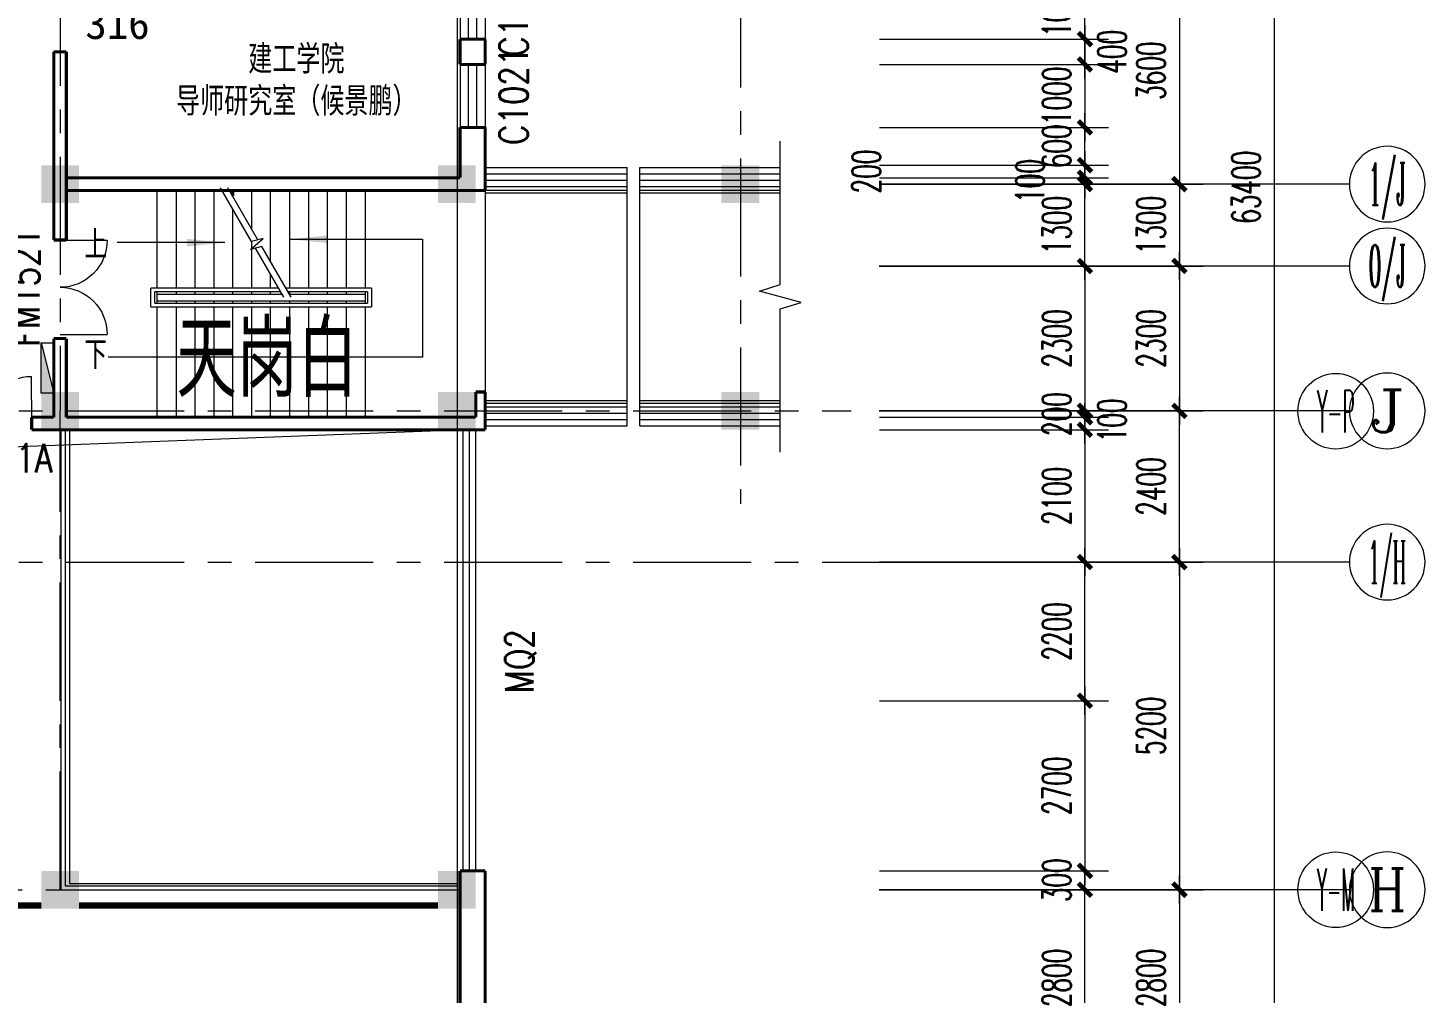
# Model space of a CAD drawing. Extents: x 2719331 to 3465925, y -270324 to -167476.
# Drawn here: x 3113428 to 3135609, y -224042 to -208723 of the extents above; entities that cross this region are included whole.
import ezdxf
from ezdxf.enums import TextEntityAlignment as Align

# ---------------------------------------------------------------- set-up
doc = ezdxf.new("R2010")
doc.units = 0
doc.header["$LTSCALE"] = 1500
doc.header["$MEASUREMENT"] = 0
doc.linetypes.add('CENTER', pattern=[2, 1.25, -0.25, 0.25, -0.25])
doc.linetypes.add('DASH', pattern=[0.35, 0.25, -0.1])
doc.layers.get('0').update_dxf_attribs({"linetype": 'CONTINUOUS', "lineweight": 0})
doc.layers.get('DEFPOINTS').update_dxf_attribs({"linetype": 'CONTINUOUS', "lineweight": 5})
for name, color, linetype, lineweight in [('AXIS_TEXT', 7, 'CONTINUOUS', 5), ('COLUMN', 7, 'CONTINUOUS', 5), ('DOTE', 7, 'CENTER', 5), ('LVTRY', 7, 'CONTINUOUS', 5), ('OTHER', 7, 'CONTINUOUS', 5), ('P-S-TEXT', 7, 'CONTINUOUS', 5), ('PUB_DIM', 250, 'CONTINUOUS', 5), ('STAIR', 7, 'CONTINUOUS', 5), ('WALL', 7, 'CONTINUOUS', 5), ('WINDOW', 7, 'CONTINUOUS', 5), ('WINDOW_TEXT', 7, 'CONTINUOUS', 5), ('我的', 7, 'CONTINUOUS', 5), ('消火栓', 7, 'CONTINUOUS', 5), ('看线', 7, 'CONTINUOUS', 5), ('防火卷帘', 7, 'CONTINUOUS', 5)]:
    doc.layers.add(name, color=color, linetype=linetype, lineweight=lineweight)
doc.layers.add('中文', color=4, linetype='CONTINUOUS')
doc.styles.add('_SIMPLEX', font='SIMPLEX.shx', dxfattribs={"width": 0.6})
doc.styles.add('COMPLEX', font='COMPLEX')
doc.styles.add('DIM_FONT', font='romans.shx', dxfattribs={"width": 0.6})
doc.styles.add('H1', font='romans.shx', dxfattribs={"width": 1.2, "bigfont": 'hztxt.shx'})
doc.styles.add('HZ4', font='SimSun.ttf', dxfattribs={"width": 0.7, "height": 700})
doc.styles.add('SIMPLEX', font='SIMPLEX.SHX', dxfattribs={"width": 0.6})
doc.styles.get("Standard").update_dxf_attribs({"font": 'SIMHEI.TTF', "height": 1.2})
doc.dimstyles.new('DIMN150', dxfattribs={"dimscale": 1.5, "dimtxt": 300, "dimasz": 1, "dimexe": 250, "dimexo": 300, "dimgap": 150, "dimtad": 1, "dimdec": 0, "dimdsep": 46, "dimtxsty": 'DIM_FONT', "dimblk": '_DIMX', "dimcen": 2.5, "dimdle": 0.3, "dimclrd": 7, "dimclre": 256, "dimclrt": 256, "dimadec": 0, "dimazin": 0, "dimtfac": 1, "dimtdec": 0, "dimtix": 1, "dimtmove": 2, "dimatfit": 3, "dimldrblk": '_DIMX', "dimfxl": 1, "dimtvp": 1, "dimtolj": 1, "dimtzin": 0, "dimlwd": -1, "dimlwe": -1, "dimarcsym": 0})

# ---------------------------------------------------------------- blocks, each defined once
blk = doc.blocks.new('_FZH')
blk.add_solid([(0.5, -0.5), (-0.5, -0.5), (0.5, 0.5), (-0.5, 0.5)])
blk = doc.blocks.new('_ARROW')
blk.add_solid([(0, 0), (-1, 0.1), (-1, -0.1)])
blk = doc.blocks.new('M_S0BKA')
blk.add_solid([(0.5, 0.5), (0.5, -0.5), (-0.5, 0.5), (-0.5, -0.5)])
blk = doc.blocks.new('_WBLK')
for p, q in [((-0.5, 0.5), (0.5, 0.5)), ((0.5, 0.167), (-0.5, 0.167)), ((0.5, -0.167), (-0.5, -0.167)), ((-0.5, -0.5), (0.5, -0.5))]:
    blk.add_line(p, q)
at = {"layer": 'WINDOW_TEXT', "style": 'SIMPLEX', "flags": 9}
blk.add_attdef('A', text='', height=1, dxfattribs=at).set_placement((0, 1.5), align=Align.MIDDLE)
blk = doc.blocks.new('M_A3PTU')
for p, q in [((-0.5, 0), (-0.499, -0.498)), ((0.5, 0), (0.499, -0.498))]:
    blk.add_line(p, q)
for centre, start, end in [((-0.498, -0.001), 269.885, 0.0763), ((0.498, -0.001), 179.9237, 270.115)]:
    blk.add_arc(centre, 0.498, start, end)
blk = doc.blocks.new('_AXISO')
blk.add_circle((0, 0), 0.5)
at = {"layer": 'AXIS_TEXT', "style": 'COMPLEX', "width": 1.041667}
blk.add_attdef('A', text='', height=0.56, dxfattribs=at).set_placement((-0.25, -0.28), (0.25, -0.28), align=Align.FIT)
blk = doc.blocks.new('_DIMX')
blk.add_line((-150, 0), (150, 0))
at = {"const_width": 50}
blk.add_lwpolyline([(-70, -70), (70, 70)], dxfattribs=at)
blk = doc.blocks.new('*D1311')
at = {"layer": 'DEFPOINTS', "color": 0, "lineweight": 25}
for p in [(3126498, -211202), (3126944, -212502), (3131709, -212502)]:
    blk.add_point(p, dxfattribs=at)
at = {"layer": '我的'}
for p, q in [((3126948, -211202), (3132084, -211202)), ((3127394, -212502), (3132084, -212502))]:
    blk.add_line(p, q, dxfattribs=at)
at = {"layer": '我的', "color": 7}
for p, q in [((3131709, -211201), (3131709, -211199)), ((3131709, -211202), (3131709, -212502)), ((3131709, -212504), (3131709, -212505))]:
    blk.add_line(p, q, dxfattribs=at)
at = {"layer": '我的', "color": 7, "xscale": 1.5, "yscale": 1.5, "zscale": 1.5}
for p, rotation in [((3131709, -211202), 270), ((3131709, -212502), 90)]:
    blk.add_blockref('_DIMX', p, dxfattribs=dict(at, rotation=rotation))
at = {"layer": '我的', "lineweight": 0, "insert": (3131259, -211852), "char_height": 450, "attachment_point": 5, "rotation": 90, "style": 'DIM_FONT'}
blk.add_mtext('\\A1;1300', dxfattribs=at)
blk = doc.blocks.new('*D1312')
at = {"layer": 'DEFPOINTS', "color": 0, "lineweight": 25}
for p in [(3126944, -217202), (3126944, -222402), (3131709, -222402)]:
    blk.add_point(p, dxfattribs=at)
at = {"layer": '我的'}
for p, q in [((3127394, -217202), (3132084, -217202)), ((3127394, -222402), (3132084, -222402))]:
    blk.add_line(p, q, dxfattribs=at)
at = {"layer": '我的', "color": 7}
blk.add_line((3131709, -217204), (3131709, -222401), dxfattribs=at)
at = {"layer": '我的', "color": 7, "xscale": 1.5, "yscale": 1.5, "zscale": 1.5}
for p, rotation in [((3131709, -217202), 90), ((3131709, -222402), 270)]:
    blk.add_blockref('_DIMX', p, dxfattribs=dict(at, rotation=rotation))
at = {"layer": '我的', "lineweight": 0, "insert": (3131259, -219802), "char_height": 450, "attachment_point": 5, "rotation": 90, "style": 'DIM_FONT'}
blk.add_mtext('\\A1;5200', dxfattribs=at)
blk = doc.blocks.new('*D1313')
at = {"layer": 'DEFPOINTS', "color": 0, "lineweight": 25}
for p in [(3126944, -222402), (3126944, -225202), (3131709, -225202)]:
    blk.add_point(p, dxfattribs=at)
at = {"layer": '我的'}
for p, q in [((3127394, -222402), (3132084, -222402)), ((3127394, -225202), (3132084, -225202))]:
    blk.add_line(p, q, dxfattribs=at)
at = {"layer": '我的', "color": 7}
blk.add_line((3131709, -222404), (3131709, -225201), dxfattribs=at)
at = {"layer": '我的', "color": 7, "xscale": 1.5, "yscale": 1.5, "zscale": 1.5}
for p, rotation in [((3131709, -222402), 90), ((3131709, -225202), 270)]:
    blk.add_blockref('_DIMX', p, dxfattribs=dict(at, rotation=rotation))
at = {"layer": '我的', "lineweight": 0, "insert": (3131259, -223802), "char_height": 450, "attachment_point": 5, "rotation": 90, "style": 'DIM_FONT'}
blk.add_mtext('\\A1;2800', dxfattribs=at)
blk = doc.blocks.new('*D1314')
at = {"layer": 'DEFPOINTS', "color": 0, "lineweight": 25}
for p in [(3126498, -207602), (3126944, -211202), (3131709, -211202)]:
    blk.add_point(p, dxfattribs=at)
at = {"layer": '我的'}
for p, q in [((3126948, -207602), (3132084, -207602)), ((3127394, -211202), (3132084, -211202))]:
    blk.add_line(p, q, dxfattribs=at)
at = {"layer": '我的', "color": 7}
blk.add_line((3131709, -207604), (3131709, -211201), dxfattribs=at)
at = {"layer": '我的', "color": 7, "xscale": 1.5, "yscale": 1.5, "zscale": 1.5}
for p, rotation in [((3131709, -207602), 90), ((3131709, -211202), 270)]:
    blk.add_blockref('_DIMX', p, dxfattribs=dict(at, rotation=rotation))
at = {"layer": '我的', "lineweight": 0, "insert": (3131259, -209402), "char_height": 450, "attachment_point": 5, "rotation": 90, "style": 'DIM_FONT'}
blk.add_mtext('\\A1;3600', dxfattribs=at)
blk = doc.blocks.new('*D1269')
at = {"layer": 'DEFPOINTS', "color": 0, "lineweight": 25}
for p in [(3126498, -208902), (3126498, -209302), (3130209, -209302)]:
    blk.add_point(p, dxfattribs=at)
at = {"layer": '我的'}
for p, q in [((3126948, -208902), (3130584, -208902)), ((3126948, -209302), (3130584, -209302))]:
    blk.add_line(p, q, dxfattribs=at)
at = {"layer": '我的', "color": 7}
for p, q in [((3130209, -208901), (3130209, -208899)), ((3130209, -208902), (3130209, -209302)), ((3130209, -209304), (3130209, -209305))]:
    blk.add_line(p, q, dxfattribs=at)
at = {"layer": '我的', "color": 7, "xscale": 1.5, "yscale": 1.5, "zscale": 1.5}
for p, rotation in [((3130209, -208902), 270), ((3130209, -209302), 90)]:
    blk.add_blockref('_DIMX', p, dxfattribs=dict(at, rotation=rotation))
at = {"layer": '我的', "lineweight": 0, "insert": (3130641, -209102), "char_height": 450, "attachment_point": 5, "rotation": 90, "style": 'DIM_FONT'}
blk.add_mtext('\\A1;400', dxfattribs=at)
blk = doc.blocks.new('*D1270')
at = {"layer": 'DEFPOINTS', "color": 0, "lineweight": 25}
for p in [(3126498, -209302), (3126498, -210302), (3130209, -210302)]:
    blk.add_point(p, dxfattribs=at)
at = {"layer": '我的'}
for p, q in [((3126948, -209302), (3130584, -209302)), ((3126948, -210302), (3130584, -210302))]:
    blk.add_line(p, q, dxfattribs=at)
at = {"layer": '我的', "color": 7}
for p, q in [((3130209, -209301), (3130209, -209299)), ((3130209, -209302), (3130209, -210302)), ((3130209, -210304), (3130209, -210305))]:
    blk.add_line(p, q, dxfattribs=at)
at = {"layer": '我的', "color": 7, "xscale": 1.5, "yscale": 1.5, "zscale": 1.5}
for p, rotation in [((3130209, -209302), 270), ((3130209, -210302), 90)]:
    blk.add_blockref('_DIMX', p, dxfattribs=dict(at, rotation=rotation))
at = {"layer": '我的', "lineweight": 0, "insert": (3129759, -209802), "char_height": 450, "attachment_point": 5, "rotation": 90, "style": 'DIM_FONT'}
blk.add_mtext('\\A1;1000', dxfattribs=at)
blk = doc.blocks.new('*D1271')
at = {"layer": 'DEFPOINTS', "color": 0, "lineweight": 25}
for p in [(3126498, -219402), (3126498, -222102), (3130209, -222102)]:
    blk.add_point(p, dxfattribs=at)
at = {"layer": '我的'}
for p, q in [((3126948, -219402), (3130584, -219402)), ((3126948, -222102), (3130584, -222102))]:
    blk.add_line(p, q, dxfattribs=at)
at = {"layer": '我的', "color": 7}
blk.add_line((3130209, -219404), (3130209, -222101), dxfattribs=at)
at = {"layer": '我的', "color": 7, "xscale": 1.5, "yscale": 1.5, "zscale": 1.5}
for p, rotation in [((3130209, -219402), 90), ((3130209, -222102), 270)]:
    blk.add_blockref('_DIMX', p, dxfattribs=dict(at, rotation=rotation))
at = {"layer": '我的', "lineweight": 0, "insert": (3129759, -220752), "char_height": 450, "attachment_point": 5, "rotation": 90, "style": 'DIM_FONT'}
blk.add_mtext('\\A1;2700', dxfattribs=at)
blk = doc.blocks.new('*D1275')
at = {"layer": 'DEFPOINTS', "color": 0, "lineweight": 25}
for p in [(3126798, -222402), (3130209, -222402), (3126798, -225202)]:
    blk.add_point(p, dxfattribs=at)
at = {"layer": '我的'}
for p, q in [((3127248, -222402), (3130584, -222402)), ((3127248, -225202), (3130584, -225202))]:
    blk.add_line(p, q, dxfattribs=at)
at = {"layer": '我的', "color": 7}
blk.add_line((3130209, -225201), (3130209, -222404), dxfattribs=at)
at = {"layer": '我的', "color": 7, "xscale": 1.5, "yscale": 1.5, "zscale": 1.5}
for p, rotation in [((3130209, -222402), 90), ((3130209, -225202), 270)]:
    blk.add_blockref('_DIMX', p, dxfattribs=dict(at, rotation=rotation))
at = {"layer": '我的', "lineweight": 0, "insert": (3129759, -223802), "char_height": 450, "attachment_point": 5, "rotation": 90, "style": 'DIM_FONT'}
blk.add_mtext('\\A1;2800', dxfattribs=at)
blk = doc.blocks.new('*D1276')
at = {"layer": 'DEFPOINTS', "color": 0, "lineweight": 25}
for p in [(3126498, -215102), (3126494, -217202), (3130209, -217202)]:
    blk.add_point(p, dxfattribs=at)
at = {"layer": '我的'}
for p, q in [((3126948, -215102), (3130584, -215102)), ((3126944, -217202), (3130584, -217202))]:
    blk.add_line(p, q, dxfattribs=at)
at = {"layer": '我的', "color": 7}
blk.add_line((3130209, -215104), (3130209, -217201), dxfattribs=at)
at = {"layer": '我的', "color": 7, "xscale": 1.5, "yscale": 1.5, "zscale": 1.5}
for p, rotation in [((3130209, -215102), 90), ((3130209, -217202), 270)]:
    blk.add_blockref('_DIMX', p, dxfattribs=dict(at, rotation=rotation))
at = {"layer": '我的', "lineweight": 0, "insert": (3129759, -216152), "char_height": 450, "attachment_point": 5, "rotation": 90, "style": 'DIM_FONT'}
blk.add_mtext('\\A1;2100', dxfattribs=at)
blk = doc.blocks.new('*D1277')
at = {"layer": 'DEFPOINTS', "color": 0, "lineweight": 25}
for p in [(3126494, -212502), (3126494, -214802), (3130209, -214802)]:
    blk.add_point(p, dxfattribs=at)
at = {"layer": '我的'}
for p, q in [((3126944, -212502), (3130584, -212502)), ((3126944, -214802), (3130584, -214802))]:
    blk.add_line(p, q, dxfattribs=at)
at = {"layer": '我的', "color": 7}
blk.add_line((3130209, -212504), (3130209, -214801), dxfattribs=at)
at = {"layer": '我的', "color": 7, "xscale": 1.5, "yscale": 1.5, "zscale": 1.5}
for p, rotation in [((3130209, -212502), 90), ((3130209, -214802), 270)]:
    blk.add_blockref('_DIMX', p, dxfattribs=dict(at, rotation=rotation))
at = {"layer": '我的', "lineweight": 0, "insert": (3129759, -213652), "char_height": 450, "attachment_point": 5, "rotation": 90, "style": 'DIM_FONT'}
blk.add_mtext('\\A1;2300', dxfattribs=at)
blk = doc.blocks.new('*D1278')
at = {"layer": 'DEFPOINTS', "color": 0, "lineweight": 25}
for p in [(3129764, -179552), (3129764, -242952), (3133214, -242952)]:
    blk.add_point(p, dxfattribs=at)
at = {"layer": '我的'}
for p, q in [((3130214, -179552), (3133589, -179552)), ((3130214, -242952), (3133589, -242952))]:
    blk.add_line(p, q, dxfattribs=at)
at = {"layer": '我的', "color": 7}
blk.add_line((3133214, -179554), (3133214, -242951), dxfattribs=at)
at = {"layer": '我的', "color": 7, "xscale": 1.5, "yscale": 1.5, "zscale": 1.5}
for p, rotation in [((3133214, -179552), 90), ((3133214, -242952), 270)]:
    blk.add_blockref('_DIMX', p, dxfattribs=dict(at, rotation=rotation))
at = {"layer": '我的', "lineweight": 0, "insert": (3132764, -211252), "char_height": 450, "attachment_point": 5, "rotation": 90, "style": 'DIM_FONT'}
blk.add_mtext('\\A1;63400', dxfattribs=at)
blk = doc.blocks.new('*D1283')
at = {"layer": 'DEFPOINTS', "color": 0, "lineweight": 25}
for p in [(3126494, -214802), (3131709, -214802), (3126494, -217202)]:
    blk.add_point(p, dxfattribs=at)
at = {"layer": '我的'}
for p, q in [((3126944, -214802), (3132084, -214802)), ((3126944, -217202), (3132084, -217202))]:
    blk.add_line(p, q, dxfattribs=at)
at = {"layer": '我的', "color": 7}
blk.add_line((3131709, -217201), (3131709, -214804), dxfattribs=at)
at = {"layer": '我的', "color": 7, "xscale": 1.5, "yscale": 1.5, "zscale": 1.5}
for p, rotation in [((3131709, -214802), 90), ((3131709, -217202), 270)]:
    blk.add_blockref('_DIMX', p, dxfattribs=dict(at, rotation=rotation))
at = {"layer": '我的', "lineweight": 0, "insert": (3131259, -216002), "char_height": 450, "attachment_point": 5, "rotation": 90, "style": 'DIM_FONT'}
blk.add_mtext('\\A1;2400', dxfattribs=at)
blk = doc.blocks.new('*D1284')
at = {"layer": 'DEFPOINTS', "color": 0, "lineweight": 25}
for p in [(3126494, -212502), (3126494, -214802), (3131709, -214802)]:
    blk.add_point(p, dxfattribs=at)
at = {"layer": '我的'}
for p, q in [((3126944, -212502), (3132084, -212502)), ((3126944, -214802), (3132084, -214802))]:
    blk.add_line(p, q, dxfattribs=at)
at = {"layer": '我的', "color": 7}
blk.add_line((3131709, -212504), (3131709, -214800), dxfattribs=at)
at = {"layer": '我的', "color": 7, "xscale": 1.5, "yscale": 1.5, "zscale": 1.5}
for p, rotation in [((3131709, -212502), 90), ((3131709, -214802), 270)]:
    blk.add_blockref('_DIMX', p, dxfattribs=dict(at, rotation=rotation))
at = {"layer": '我的', "lineweight": 0, "insert": (3131259, -213652), "char_height": 450, "attachment_point": 5, "rotation": 90, "style": 'DIM_FONT'}
blk.add_mtext('\\A1;2300', dxfattribs=at)
blk = doc.blocks.new('*D1285')
at = {"layer": 'DEFPOINTS', "color": 0, "lineweight": 25}
for p in [(3126498, -207902), (3130209, -207902), (3126498, -208902)]:
    blk.add_point(p, dxfattribs=at)
at = {"layer": '我的'}
for p, q in [((3126948, -207902), (3130584, -207902)), ((3126948, -208902), (3130584, -208902))]:
    blk.add_line(p, q, dxfattribs=at)
at = {"layer": '我的', "color": 7}
for p, q in [((3130209, -207901), (3130209, -207899)), ((3130209, -208902), (3130209, -207902)), ((3130209, -208904), (3130209, -208905))]:
    blk.add_line(p, q, dxfattribs=at)
at = {"layer": '我的', "color": 7, "xscale": 1.5, "yscale": 1.5, "zscale": 1.5}
for p, rotation in [((3130209, -207902), 270), ((3130209, -208902), 90)]:
    blk.add_blockref('_DIMX', p, dxfattribs=dict(at, rotation=rotation))
at = {"layer": '我的', "lineweight": 0, "insert": (3129759, -208402), "char_height": 450, "attachment_point": 5, "rotation": 90, "style": 'DIM_FONT'}
blk.add_mtext('\\A1;1000', dxfattribs=at)
blk = doc.blocks.new('*D1286')
at = {"layer": 'DEFPOINTS', "color": 0, "lineweight": 25}
for p in [(3126498, -210302), (3130209, -210302), (3126498, -210902)]:
    blk.add_point(p, dxfattribs=at)
at = {"layer": '我的'}
for p, q in [((3126948, -210302), (3130584, -210302)), ((3126948, -210902), (3130584, -210902))]:
    blk.add_line(p, q, dxfattribs=at)
at = {"layer": '我的', "color": 7}
for p, q in [((3130209, -210301), (3130209, -210299)), ((3130209, -210902), (3130209, -210302)), ((3130209, -210904), (3130209, -210905))]:
    blk.add_line(p, q, dxfattribs=at)
at = {"layer": '我的', "color": 7, "xscale": 1.5, "yscale": 1.5, "zscale": 1.5}
for p, rotation in [((3130209, -210302), 270), ((3130209, -210902), 90)]:
    blk.add_blockref('_DIMX', p, dxfattribs=dict(at, rotation=rotation))
at = {"layer": '我的', "lineweight": 0, "insert": (3129759, -210602), "char_height": 450, "attachment_point": 5, "rotation": 90, "style": 'DIM_FONT'}
blk.add_mtext('\\A1;600', dxfattribs=at)
blk = doc.blocks.new('*D1287')
at = {"layer": 'DEFPOINTS', "color": 0, "lineweight": 25}
for p in [(3126498, -214802), (3126498, -214902), (3130209, -214802)]:
    blk.add_point(p, dxfattribs=at)
at = {"layer": '我的'}
for p, q in [((3126948, -214802), (3130584, -214802)), ((3126948, -214902), (3130584, -214902))]:
    blk.add_line(p, q, dxfattribs=at)
at = {"layer": '我的', "color": 7}
for p, q in [((3130209, -214801), (3130209, -214799)), ((3130209, -214902), (3130209, -214802)), ((3130209, -214904), (3130209, -214905))]:
    blk.add_line(p, q, dxfattribs=at)
at = {"layer": '我的', "color": 7, "xscale": 1.5, "yscale": 1.5, "zscale": 1.5}
for p, rotation in [((3130209, -214802), 270), ((3130209, -214902), 90)]:
    blk.add_blockref('_DIMX', p, dxfattribs=dict(at, rotation=rotation))
at = {"layer": '我的', "lineweight": 0, "insert": (3130641, -214952), "char_height": 450, "attachment_point": 5, "rotation": 90, "style": 'DIM_FONT'}
blk.add_mtext('\\A1;100', dxfattribs=at)
blk = doc.blocks.new('*D1288')
at = {"layer": 'DEFPOINTS', "color": 0, "lineweight": 25}
for p in [(3126494, -217202), (3130209, -217202), (3126498, -219402)]:
    blk.add_point(p, dxfattribs=at)
at = {"layer": '我的'}
for p, q in [((3126944, -217202), (3130584, -217202)), ((3126948, -219402), (3130584, -219402))]:
    blk.add_line(p, q, dxfattribs=at)
at = {"layer": '我的', "color": 7}
blk.add_line((3130209, -219401), (3130209, -217204), dxfattribs=at)
at = {"layer": '我的', "color": 7, "xscale": 1.5, "yscale": 1.5, "zscale": 1.5}
for p, rotation in [((3130209, -217202), 90), ((3130209, -219402), 270)]:
    blk.add_blockref('_DIMX', p, dxfattribs=dict(at, rotation=rotation))
at = {"layer": '我的', "lineweight": 0, "insert": (3129759, -218302), "char_height": 450, "attachment_point": 5, "rotation": 90, "style": 'DIM_FONT'}
blk.add_mtext('\\A1;2200', dxfattribs=at)
blk = doc.blocks.new('*D1289')
at = {"layer": 'DEFPOINTS', "color": 0, "lineweight": 25}
for p in [(3126498, -222102), (3130209, -222102), (3126498, -222402)]:
    blk.add_point(p, dxfattribs=at)
at = {"layer": '我的'}
for p, q in [((3126948, -222102), (3130584, -222102)), ((3126948, -222402), (3130584, -222402))]:
    blk.add_line(p, q, dxfattribs=at)
at = {"layer": '我的', "color": 7}
for p, q in [((3130209, -222101), (3130209, -222099)), ((3130209, -222402), (3130209, -222102)), ((3130209, -222404), (3130209, -222405))]:
    blk.add_line(p, q, dxfattribs=at)
at = {"layer": '我的', "color": 7, "xscale": 1.5, "yscale": 1.5, "zscale": 1.5}
for p, rotation in [((3130209, -222102), 270), ((3130209, -222402), 90)]:
    blk.add_blockref('_DIMX', p, dxfattribs=dict(at, rotation=rotation))
at = {"layer": '我的', "lineweight": 0, "insert": (3129759, -222252), "char_height": 450, "attachment_point": 5, "rotation": 90, "style": 'DIM_FONT'}
blk.add_mtext('\\A1;300', dxfattribs=at)
blk = doc.blocks.new('*D1201')
at = {"layer": 'DEFPOINTS', "color": 0, "lineweight": 25}
for p in [(3126498, -210902), (3126498, -211102), (3130209, -211102)]:
    blk.add_point(p, dxfattribs=at)
at = {"layer": '我的'}
for p, q in [((3126948, -210902), (3130584, -210902)), ((3126948, -211102), (3130584, -211102))]:
    blk.add_line(p, q, dxfattribs=at)
at = {"layer": '我的', "color": 7}
for p, q in [((3130209, -210901), (3130209, -210899)), ((3130209, -210902), (3130209, -211102)), ((3130209, -211104), (3130209, -211105))]:
    blk.add_line(p, q, dxfattribs=at)
at = {"layer": '我的', "color": 7, "xscale": 1.5, "yscale": 1.5, "zscale": 1.5}
for p, rotation in [((3130209, -210902), 270), ((3130209, -211102), 90)]:
    blk.add_blockref('_DIMX', p, dxfattribs=dict(at, rotation=rotation))
at = {"layer": '我的', "lineweight": 0, "insert": (3126738, -211002), "char_height": 450, "attachment_point": 5, "rotation": 90, "style": 'DIM_FONT'}
blk.add_mtext('\\A1;200', dxfattribs=at)
blk = doc.blocks.new('*D1202')
at = {"layer": 'DEFPOINTS', "color": 0, "lineweight": 25}
for p in [(3126498, -211102), (3130209, -211102), (3126498, -211202)]:
    blk.add_point(p, dxfattribs=at)
at = {"layer": '我的'}
for p, q in [((3126948, -211102), (3130584, -211102)), ((3126948, -211202), (3130584, -211202))]:
    blk.add_line(p, q, dxfattribs=at)
at = {"layer": '我的', "color": 7}
for p, q in [((3130209, -211101), (3130209, -211099)), ((3130209, -211202), (3130209, -211102)), ((3130209, -211204), (3130209, -211205))]:
    blk.add_line(p, q, dxfattribs=at)
at = {"layer": '我的', "color": 7, "xscale": 1.5, "yscale": 1.5, "zscale": 1.5}
for p, rotation in [((3130209, -211102), 270), ((3130209, -211202), 90)]:
    blk.add_blockref('_DIMX', p, dxfattribs=dict(at, rotation=rotation))
at = {"layer": '我的', "lineweight": 0, "insert": (3129336, -211152), "char_height": 450, "attachment_point": 5, "rotation": 90, "style": 'DIM_FONT'}
blk.add_mtext('\\A1;100', dxfattribs=at)
blk = doc.blocks.new('*D1203')
at = {"layer": 'DEFPOINTS', "color": 0, "lineweight": 25}
for p in [(3126498, -211202), (3130209, -211202), (3126494, -212502)]:
    blk.add_point(p, dxfattribs=at)
at = {"layer": '我的'}
for p, q in [((3126948, -211202), (3130584, -211202)), ((3126944, -212502), (3130584, -212502))]:
    blk.add_line(p, q, dxfattribs=at)
at = {"layer": '我的', "color": 7}
for p, q in [((3130209, -211201), (3130209, -211199)), ((3130209, -212502), (3130209, -211202)), ((3130209, -212504), (3130209, -212505))]:
    blk.add_line(p, q, dxfattribs=at)
at = {"layer": '我的', "color": 7, "xscale": 1.5, "yscale": 1.5, "zscale": 1.5}
for p, rotation in [((3130209, -211202), 270), ((3130209, -212502), 90)]:
    blk.add_blockref('_DIMX', p, dxfattribs=dict(at, rotation=rotation))
at = {"layer": '我的', "lineweight": 0, "insert": (3129759, -211852), "char_height": 450, "attachment_point": 5, "rotation": 90, "style": 'DIM_FONT'}
blk.add_mtext('\\A1;1300', dxfattribs=at)
blk = doc.blocks.new('*D1204')
at = {"layer": 'DEFPOINTS', "color": 0, "lineweight": 25}
for p in [(3126498, -214902), (3126498, -215102), (3130209, -215102)]:
    blk.add_point(p, dxfattribs=at)
at = {"layer": '我的'}
for p, q in [((3126948, -214902), (3130584, -214902)), ((3126948, -215102), (3130584, -215102))]:
    blk.add_line(p, q, dxfattribs=at)
at = {"layer": '我的', "color": 7}
for p, q in [((3130209, -214901), (3130209, -214899)), ((3130209, -214902), (3130209, -215102)), ((3130209, -215104), (3130209, -215105))]:
    blk.add_line(p, q, dxfattribs=at)
at = {"layer": '我的', "color": 7, "xscale": 1.5, "yscale": 1.5, "zscale": 1.5}
for p, rotation in [((3130209, -214902), 270), ((3130209, -215102), 90)]:
    blk.add_blockref('_DIMX', p, dxfattribs=dict(at, rotation=rotation))
at = {"layer": '我的', "lineweight": 0, "insert": (3129759, -214852), "char_height": 450, "attachment_point": 5, "rotation": 90, "style": 'DIM_FONT'}
blk.add_mtext('\\A1;200', dxfattribs=at)
blk = doc.blocks.new('A$C68C06AB7')
at = {"layer": '消火栓'}
blk.add_hatch(color=256, dxfattribs=at).paths.add_polyline_path([(800, 200), (0, 200), (800, 0)])
blk.add_line((0, 200), (800, 0), dxfattribs=at)
blk.add_lwpolyline([(0, 200), (0, 0), (800, 0), (800, 200)], close=True, dxfattribs=at)

msp = doc.modelspace()

# ---------------------------------------------------------------- linework, layer by layer
at = {"layer": 'DOTE', "lineweight": 0}
for p, q in [((3113938.2, -177768.4), (3113938.2, -214802)), ((3124738.6, -177795.3), (3124738.2, -216274.1)), ((3057035.1, -214802), (3126498.5, -214802)), ((3113938.2, -222402), (3113938.2, -214802)), ((3057035.1, -217202), (3127112, -217202)), ((3056712.2, -222402), (3120288.5, -222402))]:
    msp.add_line(p, q, dxfattribs=at)
at = {"layer": 'LVTRY', "lineweight": 0}
for p, q in [((3122940, -215039), (3122940, -210939)), ((3123140, -215039), (3123140, -210939))]:
    msp.add_line(p, q, dxfattribs=at)
at = {"layer": 'OTHER', "lineweight": 0}
for p, q in [((3125371.7, -212794), (3125371.7, -210519)), ((3125041.7, -212899), (3125371.7, -212794)), ((3125701.7, -213079), (3125041.7, -212899)), ((3125371.7, -213184), (3125701.7, -213079)), ((3125371.7, -215459), (3125371.7, -213184))]:
    msp.add_line(p, q, dxfattribs=at)
msp.add_lwpolyline([(3091738.2, -222302), (3092629, -216152.7), (3120238.3, -215102.1)], dxfattribs=at)
at = {"layer": 'PUB_DIM', "lineweight": 0}
for points in [[(3117580.1, -212077), (3119690.3, -212077), (3119690.3, -213947.5), (3114701.7, -213947.5)], [(3116553.7, -212131), (3114845.8, -212131)]]:
    msp.add_lwpolyline(points, dxfattribs=at)
at = {"layer": 'STAIR', "lineweight": 0}
for p, q in [((3115480.1, -212852), (3115480.1, -211302)), ((3115780.1, -211302), (3115780.1, -212852)), ((3116080.1, -211302), (3116080.1, -212852)), ((3116380.1, -211302), (3116380.1, -212852)), ((3116979.6, -212112.1), (3116487, -211258.7)), ((3117080.1, -212086.1), (3116602.4, -211258.7)), ((3116980.1, -211912.8), (3116980.1, -211302)), ((3117280.1, -212432.4), (3117280.1, -211302)), ((3117580.1, -211302), (3117580.1, -212852)), ((3117880.1, -211302), (3117880.1, -212852)), ((3118180.1, -211302), (3118180.1, -212852)), ((3118480.1, -211302), (3118480.1, -212852)), ((3118780.1, -211302), (3118780.1, -212852)), ((3120688.2, -211239), (3122940, -211239)), ((3120688.2, -211299), (3122940, -211299)), ((3120688.2, -211339), (3122940, -211339)), ((3123140, -211239), (3125371.7, -211239)), ((3123140, -211299), (3125371.7, -211299)), ((3123140, -211339), (3125371.7, -211339)), ((3116680.1, -212852), (3116680.1, -211593.2)), ((3116960.4, -212238.7), (3117160.5, -212065.4)), ((3117141.2, -212192), (3116960.4, -212238.7)), ((3117160.5, -212065.4), (3116979.6, -212112.1)), ((3116980.1, -212852), (3116980.1, -212112)), ((3117489.6, -212995.3), (3117040.8, -212217.9)), ((3117605.1, -212995.3), (3117141.2, -212192)), ((3117280.1, -212852), (3117280.1, -212632.4)), ((3115380.1, -213152), (3115380.1, -212852)), ((3117406.9, -212852), (3115380.1, -212852)), ((3115440.1, -213092), (3115440.1, -212912)), ((3117441.5, -212912), (3115440.1, -212912)), ((3115480.1, -213092), (3115480.1, -212912)), ((3115780.1, -212912), (3115780.1, -212952)), ((3116080.1, -212912), (3116080.1, -212952)), ((3116380.1, -212912), (3116380.1, -212952)), ((3116680.1, -212952), (3116680.1, -212912)), ((3116980.1, -212952), (3116980.1, -212912)), ((3117280.1, -212952), (3117280.1, -212912)), ((3118880.1, -212852), (3117522.3, -212852)), ((3118820.1, -212912), (3117557, -212912)), ((3117580.1, -212912), (3117580.1, -212952)), ((3117880.1, -212912), (3117880.1, -212952)), ((3118180.1, -212912), (3118180.1, -212952)), ((3118480.1, -212912), (3118480.1, -212952)), ((3118780.1, -212912), (3118780.1, -213092)), ((3118820.1, -212912), (3118820.1, -213092)), ((3118880.1, -212852), (3118880.1, -213152)), ((3115380.1, -213152), (3118880.1, -213152)), ((3115440.1, -213092), (3118820.1, -213092)), ((3117464.6, -212952), (3115480.1, -212952)), ((3115480.1, -213052), (3118780.1, -213052)), ((3115480.1, -214902), (3115480.1, -213152)), ((3115780.1, -213052), (3115780.1, -213092)), ((3115780.1, -213152), (3115780.1, -214902)), ((3116080.1, -213052), (3116080.1, -213092)), ((3116080.1, -213152), (3116080.1, -214902)), ((3116380.1, -213052), (3116380.1, -213092)), ((3116380.1, -213152), (3116380.1, -214902)), ((3116680.1, -213092), (3116680.1, -213052)), ((3116680.1, -214902), (3116680.1, -213152)), ((3116980.1, -213092), (3116980.1, -213052)), ((3116980.1, -214902), (3116980.1, -213152)), ((3117280.1, -213092), (3117280.1, -213052)), ((3117280.1, -214902), (3117280.1, -213152)), ((3118780.1, -212952), (3117580.1, -212952)), ((3117580.1, -213052), (3117580.1, -213092)), ((3117580.1, -213152), (3117580.1, -214902)), ((3117880.1, -213052), (3117880.1, -213092)), ((3117880.1, -213152), (3117880.1, -214902)), ((3118180.1, -213052), (3118180.1, -213092)), ((3118180.1, -213152), (3118180.1, -214902)), ((3118480.1, -213052), (3118480.1, -213092)), ((3118480.1, -213152), (3118480.1, -214902)), ((3118780.1, -213152), (3118780.1, -214902)), ((3120690, -214639), (3122940, -214639)), ((3120690, -214679), (3122940, -214679)), ((3123140, -214639), (3125371.7, -214639)), ((3123140, -214679), (3125371.7, -214679)), ((3120690, -214739), (3122940, -214739)), ((3123140, -214739), (3125371.7, -214739)), ((3113948.2, -215102), (3113948.2, -222402)), ((3114018.2, -215102), (3114018.2, -222342)), ((3114088.2, -215102), (3114088.2, -222302)), ((3113948.2, -222402), (3120238.3, -222402)), ((3114018.2, -222342), (3120238.3, -222342)), ((3114088.2, -222302), (3120238.3, -222302))]:
    msp.add_line(p, q, dxfattribs=at)
at = {"layer": 'STAIR', "lineweight": 0, "const_width": 50}
for points in [[(3116512, -211302), (3115480.1, -211302)], [(3118780.1, -211302), (3116627.4, -211302)], [(3116680.1, -211393.2), (3116680.1, -211302)], [(3114280.1, -214902), (3118780.1, -214902)]]:
    msp.add_lwpolyline(points, dxfattribs=at)
at = {"layer": 'WALL', "lineweight": 0, "const_width": 50}
for points in [[(3120688.2, -208902), (3120288.2, -208902)], [(3120288.2, -208902), (3120288.2, -209302)], [(3120688.2, -209302), (3120688.2, -208902)], [(3113838.2, -209102), (3113838.2, -212090)], [(3113838.2, -209102), (3114038.2, -209102)], [(3114038.2, -209102), (3114038.2, -212090)], [(3120688.2, -209302), (3120288.2, -209302)], [(3120688.2, -210302), (3120288.2, -210302)], [(3120288.2, -210302), (3120288.2, -211102)], [(3120688.2, -211302), (3120688.2, -210302)], [(3120288.2, -211102), (3114038.2, -211102)], [(3120688.2, -211302), (3114038.2, -211302)], [(3114038.2, -212090), (3113838.2, -212090)], [(3113838.2, -213653.5), (3113838.2, -214902)], [(3114038.2, -213653.5), (3113838.2, -213653.5)], [(3114038.2, -213653.5), (3114038.2, -214902)], [(3120538.5, -214902), (3120538.5, -214502)], [(3120688.2, -214502), (3120538.5, -214502)], [(3120688.2, -214502), (3120688.2, -215102)], [(3113488.2, -214902), (3113488.2, -215102)], [(3113838.2, -214902), (3113488.2, -214902)], [(3120538.5, -214902), (3114038.2, -214902)], [(3120688.2, -215102), (3113488.2, -215102)], [(3120288.5, -224902), (3120288.5, -222102)], [(3120688.5, -222102), (3120288.5, -222102)], [(3120688.5, -225502), (3120688.5, -222102)]]:
    msp.add_lwpolyline(points, dxfattribs=at)
at = {"layer": 'WINDOW', "lineweight": 0}
for p, q in [((3120690, -210939), (3122940, -210939)), ((3120690, -211039), (3122940, -211039)), ((3120690, -211139), (3122940, -211139)), ((3123140, -210939), (3125371.7, -210939)), ((3123140, -211039), (3125371.7, -211039)), ((3123140, -211139), (3125371.7, -211139)), ((3120690, -214839), (3122940, -214839)), ((3123140, -214839), (3125371.7, -214839)), ((3120338.2, -222102), (3120338.2, -215102)), ((3120438.2, -222102), (3120438.2, -215102)), ((3120538.2, -222102), (3120538.2, -215102)), ((3120690, -214939), (3122940, -214939)), ((3120690, -215039), (3122940, -215039)), ((3123140, -214939), (3125371.7, -214939)), ((3123140, -215039), (3125371.7, -215039))]:
    msp.add_line(p, q, dxfattribs=at)
at = {"layer": '我的', "lineweight": 0}
for p, q in [((3120240.2, -177768.4), (3120239.9, -249042.4)), ((3134413.5, -211202), (3126948.5, -211202)), ((3134408.8, -212502), (3126943.8, -212502)), ((3134408.8, -214802), (3126943.8, -214802)), ((3134408.8, -217202), (3126943.8, -217202)), ((3134408.8, -222402), (3126943.8, -222402))]:
    msp.add_line(p, q, dxfattribs=at)
at = {"layer": '看线', "lineweight": 0}
msp.add_line((3120688.2, -211302), (3120688.2, -214502), dxfattribs=at)
at = {"layer": '防火卷帘', "linetype": 'DASH', "lineweight": 0, "const_width": 100}
for points in [[(3108938.2, -222652), (3113638.2, -222652)], [(3114238.2, -222652.2), (3119938.9, -222652.2)]]:
    msp.add_lwpolyline(points, dxfattribs=at)

# ---------------------------------------------------------------- block references
at = {"layer": 'COLUMN', "lineweight": 0, "yscale": 600}
for name, p, xscale, zscale in [('_FZH', (3113938.2, -211202), 600, 600), ('_FZH', (3120238.4, -211202), 600, 600), ('_FZH', (3113938.2, -214802), 600, 600), ('_FZH', (3120238.5, -214802), -600, 600), ('M_S0BKA', (3124738.2, -214802), 600, 500), ('_FZH', (3113938.2, -222402), 600, 600), ('_FZH', (3120238.5, -222402), -600, 600)]:
    msp.add_blockref(name, p, dxfattribs=dict(at, xscale=xscale, zscale=zscale))
at = {"layer": 'COLUMN', "lineweight": 0, "extrusion": (0, 0, -1), "xscale": 600, "yscale": 600, "zscale": -500, "rotation": 180}
msp.add_blockref('M_S0BKA', (-3124738.2, -211202), dxfattribs=at)
at = {"layer": 'PUB_DIM', "lineweight": 0, "xscale": 600, "yscale": 600, "zscale": 600, "rotation": 180}
msp.add_blockref('_ARROW', (3117580.1, -212077), dxfattribs=at)
at = {"layer": 'PUB_DIM', "lineweight": 0, "xscale": 600, "yscale": 600, "zscale": 600}
msp.add_blockref('_ARROW', (3116553.7, -212131), dxfattribs=at)
at = {"layer": 'WINDOW', "lineweight": 0}
ref = msp.add_blockref('_WBLK', (3120488.2, -208402), dxfattribs=dict(at, xscale=1000, yscale=400.0000000488943, zscale=1000, rotation=270))
ref.add_attrib('A', 'C1021', dxfattribs={"layer": 'WINDOW_TEXT', "height": 450, "rotation": 90, "style": '_SIMPLEX', "width": 0.8, "flags": 8}).set_placement((3121138.2, -208402), align=Align.MIDDLE)
ref = msp.add_blockref('_WBLK', (3120488.2, -209802), dxfattribs=dict(at, xscale=1000, yscale=400.0000000484288, zscale=1000, rotation=270))
ref.add_attrib('A', 'C1021', dxfattribs={"layer": 'WINDOW_TEXT', "height": 450, "rotation": 90, "style": '_SIMPLEX', "width": 0.8, "flags": 8}).set_placement((3121138.2, -209802), align=Align.MIDDLE)
ref = msp.add_blockref('M_A3PTU', (3113938.2, -212840), dxfattribs=dict(at, xscale=1500, yscale=-1500, zscale=1500, rotation=270))
ref.add_attrib('A', 'FM1521', dxfattribs={"layer": 'WINDOW_TEXT', "height": 450, "rotation": 90, "style": '_SIMPLEX', "width": 0.8, "flags": 8}).set_placement((3113388.2, -212840, -360295.4), align=Align.MIDDLE)
ref = msp.add_blockref('M_A3PTU', (3112738.2, -215002), dxfattribs=dict(at, xscale=1500, yscale=-1500, zscale=1500))
ref.add_attrib('A', 'FM1521A', dxfattribs={"layer": 'WINDOW_TEXT', "height": 450, "style": '_SIMPLEX', "width": 0.8, "flags": 8}).set_placement((3112738.2, -215552), align=Align.MIDDLE)
at = {"layer": '我的', "lineweight": 0}
ref = msp.add_blockref('_AXISO', (3135008.8, -211202), dxfattribs=dict(at, xscale=-1200, yscale=1200, zscale=1200))
ref.add_attrib('A', '1/J', dxfattribs={"layer": 'AXIS_TEXT', "height": 672, "style": 'COMPLEX', "width": 0.390625}).set_placement((3134708.8, -211538), (3135308.8, -211538), align=Align.FIT)
ref = msp.add_blockref('_AXISO', (3135008.8, -212502), dxfattribs=dict(at, xscale=-1200, yscale=1200, zscale=1200))
ref.add_attrib('A', '0/J', dxfattribs={"layer": 'AXIS_TEXT', "height": 672, "style": 'COMPLEX', "width": 0.353774}).set_placement((3134708.8, -212838), (3135308.8, -212838), align=Align.FIT)
ref = msp.add_blockref('_AXISO', (3134190.6, -214807.5), dxfattribs=dict(at, xscale=1200, yscale=1200, zscale=1200))
ref.add_attrib('A', 'Y-P', dxfattribs={"layer": 'AXIS_TEXT', "height": 672, "style": 'COMPLEX', "width": 0.292969}).set_placement((3133890.6, -215143.5), (3134490.6, -215143.5), align=Align.FIT)
ref = msp.add_blockref('_AXISO', (3135008.8, -214802), dxfattribs=dict(at, xscale=-1200, yscale=1200, zscale=1200))
ref.add_attrib('A', 'J', dxfattribs={"layer": 'AXIS_TEXT', "height": 672, "style": 'COMPLEX', "width": 1.704545}).set_placement((3134708.8, -215138), (3135308.8, -215138), align=Align.FIT)
ref = msp.add_blockref('_AXISO', (3135008.8, -217202), dxfattribs=dict(at, xscale=-1200, yscale=1200, zscale=1200))
ref.add_attrib('A', '1/H', dxfattribs={"layer": 'AXIS_TEXT', "height": 672, "style": 'COMPLEX', "width": 0.328947}).set_placement((3134708.8, -217538), (3135308.8, -217538), align=Align.FIT)
ref = msp.add_blockref('_AXISO', (3134190.6, -222402), dxfattribs=dict(at, xscale=1200, yscale=1200, zscale=1200))
ref.add_attrib('A', 'Y-M', dxfattribs={"layer": 'AXIS_TEXT', "height": 672, "style": 'COMPLEX', "width": 0.275735}).set_placement((3133890.6, -222738), (3134490.6, -222738), align=Align.FIT)
ref = msp.add_blockref('_AXISO', (3135008.8, -222402), dxfattribs=dict(at, xscale=-1200, yscale=1200, zscale=1200))
ref.add_attrib('A', 'H', dxfattribs={"layer": 'AXIS_TEXT', "height": 672, "style": 'COMPLEX', "width": 0.9375}).set_placement((3134708.8, -222738), (3135308.8, -222738), align=Align.FIT)
at = {"layer": '消火栓', "lineweight": 0, "xscale": -1, "rotation": 89.99999999999999}
msp.add_blockref('A$C68C06AB7', (3113838.2, -213719.9), dxfattribs=at)

# ---------------------------------------------------------------- texts
at = {"layer": 'P-S-TEXT', "lineweight": 0, "style": 'H1', "width": 0.8}
for s, p in [('上', (3114324.2, -212388.6)), ('下', (3114324.2, -214138.5))]:
    msp.add_text(s, height=450, rotation=360, dxfattribs=at).set_placement(p)
at = {"layer": 'WINDOW_TEXT', "lineweight": 0, "style": '_SIMPLEX', "width": 0.8}
msp.add_text('MQ2', height=450, rotation=90, dxfattribs=at).set_placement((3121454.5, -219286.5))
at = {"layer": '中文', "insert": (3114340.1, -208398.8), "char_height": 500, "width": 6011.563, "attachment_point": 1}
msp.add_mtext('{\\fFangSong_GB2312|b0|i0|c134|p49;\\C0;316}', dxfattribs=at)
at = {"layer": '我的', "lineweight": 0, "style": 'H1', "width": 0.8}
msp.add_text('天岗白', height=1200, dxfattribs=at).set_placement((3115784.3, -214582.4))
at = {"layer": '我的', "lineweight": 25, "insert": (3117689.4, -209004.6), "char_height": 400, "width": 4118.799, "attachment_point": 2, "style": 'HZ4'}
msp.add_mtext('\\pt3600;{\\f宋体|b0|i0|c134|p2;建工学院\\P导师研究室（候景鹏）}', dxfattribs=at)

# ---------------------------------------------------------------- dimensions: what is measured, and where the dimension line sits
at = {"layer": '我的', "lineweight": 0}
for base, p1, p2, angle, picture, middle in [((3133213.5, -242952), (3129763.5, -179552), (3129763.5, -242952), 90, '*D1278', (3132763.5, -211252)), ((3131708.8, -211202), (3126498.5, -207602), (3126943.8, -211202), 270, '*D1314', (3131258.8, -209402)), ((3130208.8, -207902), (3126498.1, -208902), (3126498.1, -207902), 90, '*D1285', (3129758.8, -208402)), ((3130208.8, -210302), (3126498.1, -209302), (3126498.1, -210302), 90, '*D1270', (3129758.8, -209802)), ((3130208.8, -210302), (3126498.5, -210902), (3126498.1, -210302), 90, '*D1286', (3129758.8, -210602)), ((3130208.8, -211202), (3126493.8, -212502), (3126498.5, -211202), 90, '*D1203', (3129758.8, -211852)), ((3131708.8, -212502), (3126498.5, -211202), (3126943.8, -212502), 270, '*D1311', (3131258.8, -211852)), ((3130208.8, -214802), (3126493.8, -212502), (3126493.8, -214802), 90, '*D1277', (3129758.8, -213652)), ((3131708.8, -214802), (3126493.8, -212502), (3126493.8, -214802), 270, '*D1284', (3131258.8, -213652)), ((3131708.8, -214802), (3126493.8, -217202), (3126493.8, -214802), 270, '*D1283', (3131258.8, -216002)), ((3130208.8, -217202), (3126498.1, -215102), (3126493.8, -217202), 90, '*D1276', (3129758.8, -216152)), ((3130208.8, -217202), (3126498.1, -219402), (3126493.8, -217202), 90, '*D1288', (3129758.8, -218302)), ((3131708.8, -222402), (3126943.8, -217202), (3126943.8, -222402), 270, '*D1312', (3131258.8, -219802)), ((3130208.8, -222102), (3126498.1, -219402), (3126498.5, -222102), 90, '*D1271', (3129758.8, -220752)), ((3130208.8, -222102), (3126498.1, -222402), (3126498.5, -222102), 90, '*D1289', (3129758.8, -222252)), ((3130208.8, -222402), (3126798.5, -225202), (3126798.5, -222402), 90, '*D1275', (3129758.8, -223802)), ((3131708.8, -225202), (3126943.8, -222402), (3126943.8, -225202), 270, '*D1313', (3131258.8, -223802))]:
    dim = msp.add_linear_dim(base=base, p1=p1, p2=p2, angle=angle, dimstyle='DIMN150', dxfattribs=at)
    dim.commit()
    dim.dimension.update_dxf_attribs({"geometry": picture, "text_midpoint": middle})
for base, p1, p2, picture, middle in [((3130208.8, -209302), (3126498.1, -208902), (3126498.1, -209302), '*D1269', (3130640.8, -209102)), ((3130208.8, -211102), (3126498.5, -210902), (3126498.1, -211102), '*D1201', (3126738, -211002)), ((3130208.8, -211102), (3126498.5, -211202), (3126498.1, -211102), '*D1202', (3129335.5, -211152)), ((3130208.8, -215102), (3126498.1, -214902), (3126498.1, -215102), '*D1204', (3129758.8, -214852)), ((3130208.8, -214802), (3126498.1, -214902), (3126498.5, -214802), '*D1287', (3130640.8, -214952))]:
    dim = msp.add_linear_dim(base=base, p1=p1, p2=p2, angle=90, dimstyle='DIMN150', dxfattribs=at)
    dim.commit()
    dim.dimension.update_dxf_attribs({"geometry": picture, "text_midpoint": middle, "dimtype": 160})

doc.saveas('drawing.dxf')
